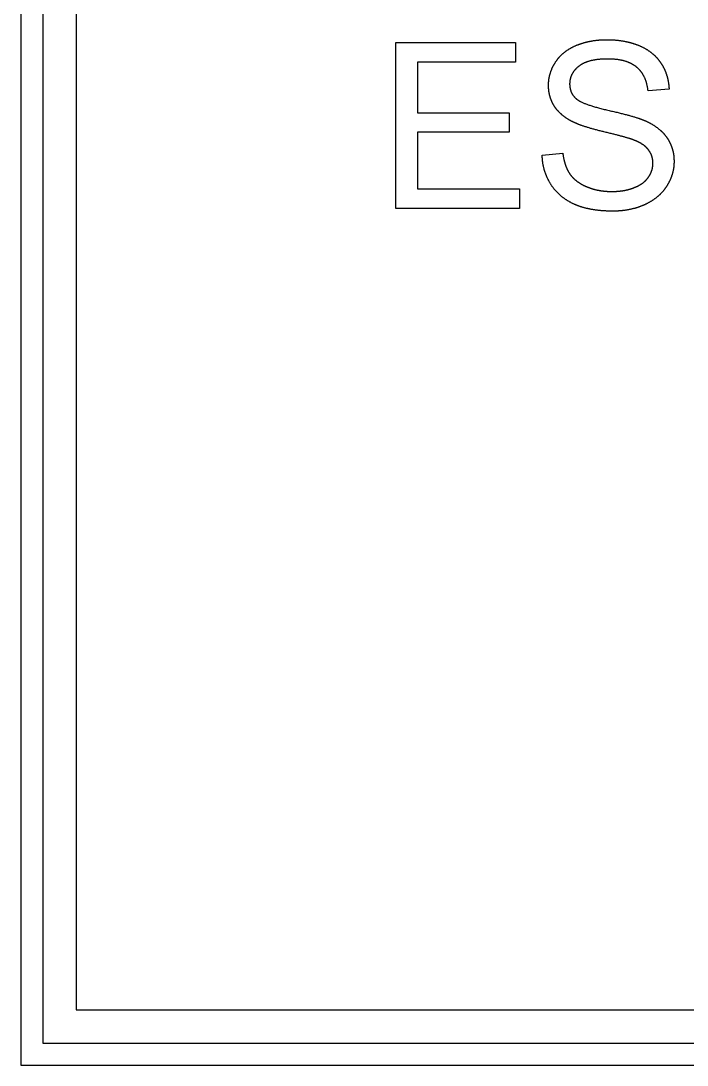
# Model space of a CAD drawing. Extents: x -115 to 95, y -60 to 60.
# Drawn here: x -96 to -83.94, y -17 to 1.89 of the extents above; entities that cross this region are included whole.
import ezdxf

# ---------------------------------------------------------------- set-up
doc = ezdxf.new("R2010")
doc.units = 0
doc.layers.add('ENGRAVE', color=5, linetype='Continuous')

msp = doc.modelspace()

# ---------------------------------------------------------------- linework, layer by layer
at = {"layer": 'ENGRAVE', "color": 5}
for points in [[(-30, 17), (-96, 17), (-96, -17), (-30, -17), (-30, 17)], [(-30.4, 16.6), (-95.6, 16.6), (-95.6, -16.6), (-30.4, -16.6), (-30.4, 16.6)]]:
    msp.add_lwpolyline(points, close=True, dxfattribs=at)
for points in [[(-95, 16), (-95, -16)], [(-85.941, 1.449), (-85.934, 1.452), (-85.926, 1.455), (-85.919, 1.458), (-85.912, 1.46), (-85.904, 1.463), (-85.897, 1.466), (-85.89, 1.469), (-85.882, 1.471), (-85.875, 1.474), (-85.867, 1.477), (-85.86, 1.479), (-85.852, 1.482), (-85.845, 1.484), (-85.837, 1.487), (-85.829, 1.489), (-85.822, 1.491), (-85.814, 1.494), (-85.806, 1.496), (-85.799, 1.498), (-85.791, 1.5), (-85.783, 1.502), (-85.775, 1.504), (-85.768, 1.506), (-85.76, 1.508), (-85.752, 1.51), (-85.744, 1.512), (-85.736, 1.514), (-85.728, 1.516), (-85.721, 1.517), (-85.713, 1.519), (-85.705, 1.521), (-85.696, 1.522), (-85.688, 1.524), (-85.678, 1.526), (-85.669, 1.527), (-85.66, 1.529), (-85.651, 1.531), (-85.641, 1.532), (-85.632, 1.534), (-85.623, 1.535), (-85.614, 1.536), (-85.604, 1.538), (-85.595, 1.539), (-85.585, 1.54), (-85.576, 1.541), (-85.566, 1.542), (-85.557, 1.543), (-85.547, 1.544), (-85.538, 1.545), (-85.528, 1.546), (-85.519, 1.546), (-85.509, 1.547), (-85.499, 1.548), (-85.489, 1.548), (-85.48, 1.549), (-85.47, 1.549), (-85.46, 1.55), (-85.45, 1.55), (-85.44, 1.55), (-85.43, 1.551), (-85.421, 1.551), (-85.411, 1.551), (-85.401, 1.551), (-85.391, 1.551)], [(-85.391, 1.551), (-85.379, 1.551), (-85.368, 1.551), (-85.357, 1.551), (-85.345, 1.551), (-85.334, 1.55), (-85.323, 1.55), (-85.312, 1.55), (-85.301, 1.549), (-85.29, 1.549), (-85.279, 1.548), (-85.268, 1.547), (-85.257, 1.547), (-85.246, 1.546), (-85.235, 1.545), (-85.225, 1.544), (-85.214, 1.543), (-85.203, 1.542), (-85.193, 1.541), (-85.182, 1.54), (-85.172, 1.538), (-85.161, 1.537), (-85.151, 1.536), (-85.14, 1.534), (-85.13, 1.533), (-85.12, 1.531), (-85.11, 1.53), (-85.1, 1.528), (-85.089, 1.526), (-85.079, 1.524), (-85.069, 1.522), (-85.059, 1.521), (-85.049, 1.519), (-85.041, 1.517), (-85.032, 1.515), (-85.025, 1.513), (-85.017, 1.512), (-85.009, 1.51), (-85.001, 1.508), (-84.993, 1.506), (-84.985, 1.504), (-84.977, 1.502), (-84.969, 1.5), (-84.961, 1.498), (-84.953, 1.495), (-84.945, 1.493), (-84.938, 1.491), (-84.93, 1.489), (-84.922, 1.486), (-84.915, 1.484), (-84.907, 1.481), (-84.899, 1.479), (-84.892, 1.476), (-84.884, 1.474), (-84.877, 1.471), (-84.869, 1.469), (-84.862, 1.466), (-84.854, 1.463), (-84.847, 1.46), (-84.84, 1.458), (-84.832, 1.455), (-84.825, 1.452), (-84.818, 1.449), (-84.81, 1.446), (-84.803, 1.443)], [(-89.213, -1.5), (-89.213, 1.5)], [(-89.213, 1.5), (-87.044, 1.5)], [(-87.044, 1.5), (-87.044, 1.146)], [(-86.318, 1.148), (-86.314, 1.154), (-86.31, 1.16), (-86.306, 1.165), (-86.302, 1.171), (-86.298, 1.177), (-86.294, 1.182), (-86.29, 1.188), (-86.286, 1.193), (-86.281, 1.199), (-86.277, 1.204), (-86.273, 1.21), (-86.269, 1.215), (-86.264, 1.22), (-86.26, 1.225), (-86.255, 1.231), (-86.251, 1.236), (-86.246, 1.241), (-86.241, 1.246), (-86.237, 1.251), (-86.232, 1.256), (-86.227, 1.261), (-86.222, 1.266), (-86.217, 1.271), (-86.212, 1.276), (-86.207, 1.281), (-86.202, 1.285), (-86.197, 1.29), (-86.192, 1.295), (-86.187, 1.299), (-86.181, 1.304), (-86.176, 1.308), (-86.17, 1.313), (-86.165, 1.318), (-86.158, 1.323), (-86.152, 1.328), (-86.145, 1.333), (-86.139, 1.338), (-86.132, 1.343), (-86.126, 1.347), (-86.119, 1.352), (-86.113, 1.357), (-86.106, 1.361), (-86.099, 1.366), (-86.092, 1.37), (-86.085, 1.375), (-86.078, 1.379), (-86.071, 1.383), (-86.064, 1.388), (-86.057, 1.392), (-86.05, 1.396), (-86.042, 1.4), (-86.035, 1.404), (-86.027, 1.408), (-86.02, 1.412), (-86.012, 1.416), (-86.005, 1.42), (-85.997, 1.424), (-85.989, 1.428), (-85.981, 1.431), (-85.973, 1.435), (-85.965, 1.438), (-85.957, 1.442), (-85.949, 1.445), (-85.941, 1.449)], [(-84.803, 1.443), (-84.795, 1.439), (-84.787, 1.436), (-84.778, 1.432), (-84.77, 1.428), (-84.762, 1.425), (-84.754, 1.421), (-84.746, 1.417), (-84.738, 1.413), (-84.73, 1.409), (-84.722, 1.405), (-84.715, 1.401), (-84.707, 1.397), (-84.699, 1.393), (-84.692, 1.388), (-84.684, 1.384), (-84.677, 1.38), (-84.67, 1.375), (-84.662, 1.371), (-84.655, 1.366), (-84.648, 1.362), (-84.641, 1.357), (-84.634, 1.352), (-84.627, 1.348), (-84.62, 1.343), (-84.613, 1.338), (-84.606, 1.333), (-84.6, 1.328), (-84.593, 1.323), (-84.586, 1.318), (-84.58, 1.313), (-84.573, 1.308), (-84.567, 1.302), (-84.561, 1.298), (-84.555, 1.293), (-84.55, 1.288), (-84.544, 1.283), (-84.539, 1.278), (-84.534, 1.273), (-84.528, 1.268), (-84.523, 1.263), (-84.518, 1.258), (-84.512, 1.253), (-84.507, 1.248), (-84.502, 1.242), (-84.497, 1.237), (-84.492, 1.232), (-84.487, 1.226), (-84.482, 1.221), (-84.477, 1.215), (-84.472, 1.21), (-84.468, 1.204), (-84.463, 1.199), (-84.458, 1.193), (-84.454, 1.187), (-84.449, 1.181), (-84.444, 1.176), (-84.44, 1.17), (-84.436, 1.164), (-84.431, 1.158), (-84.427, 1.152), (-84.423, 1.146), (-84.419, 1.14), (-84.414, 1.134), (-84.41, 1.128)], [(-87.044, 1.146), (-88.816, 1.146)], [(-88.816, 1.146), (-88.816, 0.227)], [(-86.446, 0.724), (-86.446, 0.731), (-86.446, 0.738), (-86.446, 0.745), (-86.446, 0.752), (-86.446, 0.759), (-86.445, 0.766), (-86.445, 0.773), (-86.445, 0.78), (-86.444, 0.787), (-86.443, 0.793), (-86.443, 0.8), (-86.442, 0.807), (-86.441, 0.814), (-86.44, 0.821), (-86.44, 0.827), (-86.439, 0.834), (-86.438, 0.841), (-86.437, 0.848), (-86.435, 0.854), (-86.434, 0.861), (-86.433, 0.868), (-86.432, 0.874), (-86.43, 0.881), (-86.429, 0.888), (-86.427, 0.894), (-86.426, 0.901), (-86.424, 0.908), (-86.423, 0.914), (-86.421, 0.921), (-86.419, 0.927), (-86.417, 0.934), (-86.415, 0.94), (-86.413, 0.947), (-86.411, 0.954), (-86.409, 0.96), (-86.407, 0.967), (-86.404, 0.974), (-86.402, 0.98), (-86.4, 0.987), (-86.397, 0.994), (-86.395, 1), (-86.392, 1.007), (-86.389, 1.013), (-86.386, 1.02), (-86.384, 1.027), (-86.381, 1.033), (-86.378, 1.04), (-86.375, 1.046), (-86.372, 1.053), (-86.369, 1.059), (-86.365, 1.066), (-86.362, 1.072), (-86.359, 1.078), (-86.355, 1.085), (-86.352, 1.091), (-86.348, 1.098), (-86.345, 1.104), (-86.341, 1.11), (-86.337, 1.117), (-86.333, 1.123), (-86.33, 1.129), (-86.326, 1.135), (-86.322, 1.142), (-86.318, 1.148)], [(-85.374, 1.201), (-85.388, 1.201), (-85.402, 1.201), (-85.416, 1.201), (-85.43, 1.2), (-85.443, 1.2), (-85.456, 1.199), (-85.47, 1.199), (-85.483, 1.198), (-85.495, 1.197), (-85.508, 1.196), (-85.521, 1.195), (-85.533, 1.194), (-85.545, 1.193), (-85.558, 1.191), (-85.57, 1.19), (-85.581, 1.188), (-85.593, 1.186), (-85.605, 1.185), (-85.616, 1.183), (-85.627, 1.181), (-85.638, 1.179), (-85.649, 1.176), (-85.66, 1.174), (-85.671, 1.172), (-85.681, 1.169), (-85.691, 1.167), (-85.701, 1.164), (-85.712, 1.161), (-85.722, 1.158), (-85.732, 1.155), (-85.742, 1.151), (-85.75, 1.149), (-85.757, 1.146), (-85.762, 1.144), (-85.767, 1.142), (-85.772, 1.141), (-85.777, 1.139), (-85.782, 1.136), (-85.787, 1.134), (-85.793, 1.132), (-85.798, 1.13), (-85.803, 1.127), (-85.808, 1.125), (-85.813, 1.123), (-85.818, 1.12), (-85.822, 1.118), (-85.827, 1.115), (-85.832, 1.113), (-85.837, 1.11), (-85.841, 1.108), (-85.846, 1.105), (-85.85, 1.103), (-85.855, 1.1), (-85.859, 1.097), (-85.863, 1.095), (-85.868, 1.092), (-85.872, 1.089), (-85.876, 1.086), (-85.88, 1.083), (-85.884, 1.08), (-85.888, 1.077), (-85.892, 1.074), (-85.896, 1.071), (-85.9, 1.068)], [(-84.852, 1.056), (-84.857, 1.059), (-84.861, 1.063), (-84.866, 1.067), (-84.87, 1.07), (-84.875, 1.073), (-84.879, 1.077), (-84.884, 1.08), (-84.889, 1.083), (-84.894, 1.087), (-84.899, 1.09), (-84.904, 1.093), (-84.909, 1.096), (-84.914, 1.099), (-84.919, 1.102), (-84.924, 1.105), (-84.929, 1.108), (-84.934, 1.111), (-84.94, 1.114), (-84.945, 1.116), (-84.95, 1.119), (-84.956, 1.122), (-84.961, 1.124), (-84.967, 1.127), (-84.972, 1.13), (-84.978, 1.132), (-84.984, 1.135), (-84.99, 1.137), (-84.995, 1.139), (-85.001, 1.142), (-85.006, 1.144), (-85.012, 1.146), (-85.019, 1.148), (-85.027, 1.151), (-85.037, 1.155), (-85.047, 1.158), (-85.057, 1.161), (-85.067, 1.164), (-85.077, 1.167), (-85.086, 1.169), (-85.096, 1.172), (-85.106, 1.174), (-85.117, 1.176), (-85.127, 1.179), (-85.138, 1.181), (-85.148, 1.183), (-85.159, 1.185), (-85.17, 1.186), (-85.181, 1.188), (-85.192, 1.19), (-85.204, 1.191), (-85.215, 1.193), (-85.227, 1.194), (-85.238, 1.195), (-85.25, 1.196), (-85.262, 1.197), (-85.274, 1.198), (-85.286, 1.199), (-85.298, 1.199), (-85.311, 1.2), (-85.323, 1.2), (-85.336, 1.201), (-85.348, 1.201), (-85.361, 1.201), (-85.374, 1.201)], [(-85.9, 1.068), (-85.905, 1.064), (-85.911, 1.059), (-85.916, 1.055), (-85.921, 1.051), (-85.926, 1.046), (-85.931, 1.042), (-85.936, 1.037), (-85.941, 1.033), (-85.945, 1.028), (-85.95, 1.023), (-85.954, 1.019), (-85.959, 1.014), (-85.963, 1.009), (-85.967, 1.005), (-85.971, 1), (-85.975, 0.995), (-85.979, 0.99), (-85.983, 0.985), (-85.987, 0.98), (-85.991, 0.975), (-85.994, 0.97), (-85.998, 0.966), (-86.001, 0.96), (-86.004, 0.955), (-86.008, 0.95), (-86.011, 0.945), (-86.014, 0.94), (-86.017, 0.935), (-86.02, 0.93), (-86.022, 0.924), (-86.025, 0.919), (-86.028, 0.914), (-86.03, 0.909), (-86.032, 0.904), (-86.034, 0.9), (-86.036, 0.895), (-86.038, 0.89), (-86.04, 0.885), (-86.042, 0.88), (-86.043, 0.876), (-86.045, 0.871), (-86.047, 0.866), (-86.048, 0.861), (-86.05, 0.856), (-86.051, 0.851), (-86.052, 0.846), (-86.054, 0.841), (-86.055, 0.836), (-86.056, 0.83), (-86.057, 0.825), (-86.058, 0.82), (-86.059, 0.815), (-86.059, 0.81), (-86.06, 0.805), (-86.061, 0.799), (-86.062, 0.794), (-86.062, 0.789), (-86.063, 0.783), (-86.063, 0.778), (-86.063, 0.773), (-86.063, 0.767), (-86.064, 0.762), (-86.064, 0.756), (-86.064, 0.751)], [(-84.644, 0.626), (-84.645, 0.636), (-84.646, 0.646), (-84.647, 0.655), (-84.649, 0.665), (-84.65, 0.674), (-84.652, 0.684), (-84.653, 0.693), (-84.655, 0.702), (-84.657, 0.712), (-84.659, 0.721), (-84.661, 0.73), (-84.663, 0.738), (-84.665, 0.747), (-84.667, 0.756), (-84.67, 0.765), (-84.672, 0.773), (-84.674, 0.782), (-84.677, 0.79), (-84.68, 0.798), (-84.683, 0.807), (-84.685, 0.815), (-84.688, 0.823), (-84.691, 0.831), (-84.695, 0.839), (-84.698, 0.846), (-84.701, 0.854), (-84.705, 0.862), (-84.708, 0.869), (-84.712, 0.877), (-84.716, 0.885), (-84.719, 0.892), (-84.723, 0.899), (-84.726, 0.905), (-84.73, 0.911), (-84.733, 0.916), (-84.736, 0.922), (-84.739, 0.927), (-84.743, 0.932), (-84.746, 0.938), (-84.75, 0.943), (-84.753, 0.949), (-84.757, 0.954), (-84.761, 0.959), (-84.765, 0.964), (-84.768, 0.969), (-84.772, 0.974), (-84.776, 0.979), (-84.78, 0.984), (-84.784, 0.989), (-84.789, 0.994), (-84.793, 0.999), (-84.797, 1.004), (-84.801, 1.008), (-84.806, 1.013), (-84.81, 1.017), (-84.814, 1.022), (-84.819, 1.026), (-84.824, 1.031), (-84.828, 1.035), (-84.833, 1.039), (-84.838, 1.044), (-84.843, 1.048), (-84.847, 1.052), (-84.852, 1.056)], [(-84.41, 1.128), (-84.406, 1.121), (-84.402, 1.115), (-84.398, 1.108), (-84.394, 1.102), (-84.39, 1.096), (-84.386, 1.089), (-84.383, 1.083), (-84.379, 1.076), (-84.375, 1.069), (-84.372, 1.063), (-84.368, 1.056), (-84.365, 1.05), (-84.361, 1.043), (-84.358, 1.036), (-84.354, 1.03), (-84.351, 1.023), (-84.348, 1.016), (-84.345, 1.009), (-84.342, 1.003), (-84.339, 0.996), (-84.336, 0.989), (-84.333, 0.982), (-84.33, 0.975), (-84.327, 0.968), (-84.324, 0.961), (-84.322, 0.954), (-84.319, 0.947), (-84.317, 0.94), (-84.314, 0.933), (-84.312, 0.926), (-84.309, 0.919), (-84.307, 0.912), (-84.305, 0.904), (-84.302, 0.897), (-84.3, 0.889), (-84.298, 0.881), (-84.296, 0.873), (-84.294, 0.866), (-84.292, 0.858), (-84.29, 0.85), (-84.288, 0.842), (-84.286, 0.835), (-84.284, 0.827), (-84.283, 0.819), (-84.281, 0.811), (-84.279, 0.803), (-84.278, 0.795), (-84.277, 0.787), (-84.275, 0.779), (-84.274, 0.771), (-84.273, 0.763), (-84.272, 0.755), (-84.271, 0.746), (-84.27, 0.738), (-84.269, 0.73), (-84.268, 0.722), (-84.267, 0.714), (-84.266, 0.705), (-84.265, 0.697), (-84.265, 0.689), (-84.264, 0.68), (-84.264, 0.672), (-84.263, 0.663), (-84.263, 0.655)], [(-86.342, 0.35), (-86.345, 0.355), (-86.348, 0.36), (-86.351, 0.365), (-86.354, 0.371), (-86.357, 0.376), (-86.36, 0.381), (-86.363, 0.386), (-86.366, 0.392), (-86.369, 0.397), (-86.372, 0.402), (-86.374, 0.407), (-86.377, 0.413), (-86.379, 0.418), (-86.382, 0.423), (-86.384, 0.429), (-86.387, 0.434), (-86.389, 0.44), (-86.392, 0.445), (-86.394, 0.451), (-86.396, 0.456), (-86.398, 0.462), (-86.4, 0.467), (-86.403, 0.473), (-86.405, 0.478), (-86.407, 0.484), (-86.409, 0.489), (-86.41, 0.495), (-86.412, 0.501), (-86.414, 0.506), (-86.416, 0.512), (-86.418, 0.517), (-86.419, 0.523), (-86.421, 0.529), (-86.422, 0.535), (-86.424, 0.541), (-86.426, 0.547), (-86.427, 0.553), (-86.428, 0.559), (-86.43, 0.566), (-86.431, 0.572), (-86.432, 0.578), (-86.434, 0.584), (-86.435, 0.59), (-86.436, 0.596), (-86.437, 0.603), (-86.438, 0.609), (-86.439, 0.615), (-86.44, 0.621), (-86.44, 0.628), (-86.441, 0.634), (-86.442, 0.64), (-86.443, 0.647), (-86.443, 0.653), (-86.444, 0.659), (-86.444, 0.666), (-86.445, 0.672), (-86.445, 0.679), (-86.446, 0.685), (-86.446, 0.692), (-86.446, 0.698), (-86.446, 0.705), (-86.446, 0.711), (-86.446, 0.718), (-86.446, 0.724)], [(-86.064, 0.751), (-86.064, 0.746), (-86.064, 0.741), (-86.063, 0.736), (-86.063, 0.731), (-86.063, 0.726), (-86.063, 0.721), (-86.062, 0.716), (-86.062, 0.711), (-86.061, 0.706), (-86.061, 0.701), (-86.06, 0.696), (-86.06, 0.691), (-86.059, 0.687), (-86.058, 0.682), (-86.057, 0.677), (-86.056, 0.673), (-86.055, 0.668), (-86.054, 0.663), (-86.053, 0.659), (-86.052, 0.654), (-86.051, 0.65), (-86.05, 0.645), (-86.048, 0.641), (-86.047, 0.636), (-86.045, 0.632), (-86.044, 0.627), (-86.042, 0.623), (-86.041, 0.619), (-86.039, 0.614), (-86.037, 0.61), (-86.036, 0.606), (-86.034, 0.602), (-86.032, 0.597), (-86.03, 0.593), (-86.028, 0.589), (-86.026, 0.585), (-86.024, 0.582), (-86.022, 0.578), (-86.02, 0.574), (-86.017, 0.57), (-86.015, 0.566), (-86.013, 0.562), (-86.01, 0.558), (-86.008, 0.555), (-86.005, 0.551), (-86.003, 0.547), (-86, 0.543), (-85.997, 0.54), (-85.995, 0.536), (-85.992, 0.533), (-85.989, 0.529), (-85.986, 0.525), (-85.983, 0.522), (-85.98, 0.518), (-85.977, 0.515), (-85.974, 0.512), (-85.971, 0.508), (-85.968, 0.505), (-85.964, 0.501), (-85.961, 0.498), (-85.958, 0.495), (-85.954, 0.491), (-85.951, 0.488), (-85.947, 0.485)], [(-84.263, 0.655), (-84.644, 0.626)], [(-85.947, 0.485), (-85.945, 0.483), (-85.944, 0.482), (-85.942, 0.48), (-85.94, 0.479), (-85.938, 0.477), (-85.936, 0.476), (-85.934, 0.474), (-85.932, 0.473), (-85.93, 0.471), (-85.928, 0.469), (-85.926, 0.468), (-85.924, 0.466), (-85.922, 0.465), (-85.919, 0.463), (-85.917, 0.462), (-85.915, 0.46), (-85.912, 0.458), (-85.91, 0.457), (-85.907, 0.455), (-85.905, 0.454), (-85.902, 0.452), (-85.9, 0.451), (-85.897, 0.449), (-85.894, 0.447), (-85.891, 0.446), (-85.888, 0.444), (-85.886, 0.442), (-85.883, 0.441), (-85.882, 0.44), (-85.88, 0.439), (-85.877, 0.438), (-85.872, 0.435), (-85.864, 0.431), (-85.853, 0.426), (-85.842, 0.42), (-85.83, 0.415), (-85.818, 0.409), (-85.806, 0.404), (-85.794, 0.399), (-85.781, 0.394), (-85.768, 0.389), (-85.755, 0.384), (-85.74, 0.379), (-85.726, 0.374), (-85.711, 0.369), (-85.696, 0.364), (-85.68, 0.359), (-85.664, 0.353), (-85.648, 0.348), (-85.631, 0.343), (-85.613, 0.338), (-85.595, 0.333), (-85.577, 0.328), (-85.559, 0.322), (-85.54, 0.317), (-85.52, 0.312), (-85.5, 0.307), (-85.48, 0.302), (-85.459, 0.296), (-85.438, 0.291), (-85.417, 0.286), (-85.394, 0.281), (-85.372, 0.275), (-85.35, 0.27)], [(-88.816, 0.227), (-87.157, 0.227)], [(-87.157, 0.227), (-87.157, -0.125)], [(-86.021, 0.072), (-86.028, 0.076), (-86.035, 0.079), (-86.043, 0.083), (-86.05, 0.087), (-86.057, 0.091), (-86.064, 0.095), (-86.071, 0.1), (-86.078, 0.104), (-86.085, 0.108), (-86.092, 0.112), (-86.098, 0.116), (-86.105, 0.12), (-86.112, 0.125), (-86.118, 0.129), (-86.125, 0.133), (-86.131, 0.138), (-86.137, 0.142), (-86.144, 0.147), (-86.15, 0.151), (-86.156, 0.156), (-86.162, 0.16), (-86.168, 0.165), (-86.174, 0.169), (-86.18, 0.174), (-86.186, 0.179), (-86.192, 0.183), (-86.197, 0.188), (-86.203, 0.193), (-86.209, 0.198), (-86.214, 0.203), (-86.22, 0.207), (-86.225, 0.212), (-86.23, 0.216), (-86.234, 0.22), (-86.238, 0.224), (-86.242, 0.228), (-86.246, 0.232), (-86.25, 0.236), (-86.254, 0.24), (-86.258, 0.245), (-86.262, 0.249), (-86.266, 0.253), (-86.27, 0.257), (-86.274, 0.261), (-86.278, 0.265), (-86.282, 0.27), (-86.285, 0.274), (-86.289, 0.278), (-86.293, 0.283), (-86.296, 0.287), (-86.3, 0.291), (-86.303, 0.296), (-86.307, 0.3), (-86.31, 0.305), (-86.314, 0.309), (-86.317, 0.313), (-86.32, 0.318), (-86.323, 0.322), (-86.327, 0.327), (-86.33, 0.332), (-86.333, 0.336), (-86.336, 0.341), (-86.339, 0.345), (-86.342, 0.35)], [(-85.35, 0.27), (-85.328, 0.265), (-85.307, 0.26), (-85.286, 0.256), (-85.265, 0.251), (-85.245, 0.246), (-85.225, 0.242), (-85.205, 0.237), (-85.186, 0.232), (-85.167, 0.228), (-85.148, 0.223), (-85.13, 0.218), (-85.111, 0.214), (-85.093, 0.209), (-85.076, 0.205), (-85.059, 0.2), (-85.042, 0.196), (-85.025, 0.192), (-85.009, 0.187), (-84.993, 0.183), (-84.977, 0.178), (-84.961, 0.174), (-84.946, 0.17), (-84.931, 0.166), (-84.917, 0.161), (-84.903, 0.157), (-84.889, 0.153), (-84.876, 0.149), (-84.862, 0.145), (-84.848, 0.14), (-84.834, 0.136), (-84.822, 0.132), (-84.812, 0.129), (-84.805, 0.126), (-84.8, 0.125), (-84.796, 0.123), (-84.793, 0.122), (-84.789, 0.121), (-84.785, 0.119), (-84.78, 0.118), (-84.775, 0.116), (-84.771, 0.114), (-84.767, 0.113), (-84.762, 0.111), (-84.758, 0.11), (-84.754, 0.108), (-84.75, 0.107), (-84.746, 0.105), (-84.742, 0.104), (-84.738, 0.102), (-84.734, 0.101), (-84.73, 0.099), (-84.726, 0.098), (-84.723, 0.096), (-84.719, 0.095), (-84.715, 0.093), (-84.712, 0.092), (-84.708, 0.09), (-84.705, 0.089), (-84.701, 0.087), (-84.698, 0.086), (-84.694, 0.084), (-84.691, 0.083), (-84.688, 0.081), (-84.685, 0.08)], [(-85.442, -0.117), (-85.459, -0.112), (-85.477, -0.108), (-85.494, -0.104), (-85.512, -0.099), (-85.528, -0.095), (-85.545, -0.091), (-85.561, -0.086), (-85.578, -0.082), (-85.594, -0.078), (-85.609, -0.074), (-85.625, -0.07), (-85.64, -0.065), (-85.655, -0.061), (-85.67, -0.057), (-85.684, -0.053), (-85.699, -0.049), (-85.713, -0.044), (-85.727, -0.04), (-85.74, -0.036), (-85.754, -0.032), (-85.767, -0.028), (-85.78, -0.024), (-85.793, -0.02), (-85.805, -0.016), (-85.817, -0.012), (-85.829, -0.008), (-85.84, -0.004), (-85.852, 0.001), (-85.865, 0.005), (-85.876, 0.009), (-85.887, 0.013), (-85.896, 0.017), (-85.903, 0.019), (-85.907, 0.021), (-85.911, 0.022), (-85.914, 0.024), (-85.918, 0.025), (-85.923, 0.027), (-85.927, 0.029), (-85.932, 0.031), (-85.936, 0.032), (-85.94, 0.034), (-85.944, 0.036), (-85.948, 0.038), (-85.952, 0.039), (-85.956, 0.041), (-85.96, 0.043), (-85.964, 0.044), (-85.968, 0.046), (-85.972, 0.048), (-85.976, 0.05), (-85.979, 0.051), (-85.983, 0.053), (-85.987, 0.055), (-85.99, 0.056), (-85.994, 0.058), (-85.998, 0.06), (-86.001, 0.061), (-86.004, 0.063), (-86.008, 0.065), (-86.011, 0.067), (-86.014, 0.068), (-86.018, 0.07), (-86.021, 0.072)], [(-84.685, 0.08), (-84.675, 0.076), (-84.666, 0.071), (-84.657, 0.067), (-84.648, 0.063), (-84.64, 0.058), (-84.631, 0.054), (-84.622, 0.049), (-84.614, 0.045), (-84.605, 0.04), (-84.597, 0.035), (-84.588, 0.031), (-84.58, 0.026), (-84.572, 0.021), (-84.564, 0.016), (-84.556, 0.012), (-84.548, 0.007), (-84.54, 0.002), (-84.532, -0.003), (-84.525, -0.008), (-84.517, -0.013), (-84.51, -0.018), (-84.502, -0.023), (-84.495, -0.029), (-84.488, -0.034), (-84.481, -0.039), (-84.474, -0.044), (-84.467, -0.049), (-84.46, -0.055), (-84.453, -0.061), (-84.446, -0.066), (-84.439, -0.072), (-84.433, -0.077), (-84.428, -0.081), (-84.423, -0.086), (-84.418, -0.09), (-84.413, -0.094), (-84.409, -0.099), (-84.404, -0.103), (-84.399, -0.107), (-84.394, -0.112), (-84.39, -0.117), (-84.385, -0.121), (-84.381, -0.126), (-84.376, -0.13), (-84.372, -0.135), (-84.367, -0.139), (-84.363, -0.144), (-84.359, -0.149), (-84.355, -0.154), (-84.351, -0.158), (-84.346, -0.163), (-84.342, -0.168), (-84.338, -0.173), (-84.334, -0.177), (-84.331, -0.182), (-84.327, -0.187), (-84.323, -0.192), (-84.319, -0.197), (-84.315, -0.202), (-84.312, -0.207), (-84.308, -0.212), (-84.305, -0.217), (-84.301, -0.222), (-84.298, -0.227)], [(-87.157, -0.125), (-88.816, -0.125)], [(-88.816, -0.125), (-88.816, -1.146)], [(-84.908, -0.262), (-84.909, -0.261), (-84.911, -0.261), (-84.913, -0.26), (-84.915, -0.259), (-84.917, -0.258), (-84.919, -0.258), (-84.921, -0.257), (-84.923, -0.256), (-84.925, -0.256), (-84.927, -0.255), (-84.929, -0.254), (-84.931, -0.253), (-84.933, -0.253), (-84.935, -0.252), (-84.938, -0.251), (-84.94, -0.25), (-84.942, -0.249), (-84.944, -0.249), (-84.947, -0.248), (-84.949, -0.247), (-84.951, -0.246), (-84.954, -0.246), (-84.956, -0.245), (-84.959, -0.244), (-84.962, -0.243), (-84.965, -0.242), (-84.967, -0.241), (-84.969, -0.241), (-84.971, -0.24), (-84.972, -0.239), (-84.975, -0.239), (-84.98, -0.237), (-84.987, -0.235), (-84.997, -0.232), (-85.008, -0.229), (-85.019, -0.225), (-85.03, -0.222), (-85.041, -0.219), (-85.052, -0.216), (-85.063, -0.213), (-85.075, -0.209), (-85.087, -0.206), (-85.1, -0.203), (-85.113, -0.199), (-85.126, -0.195), (-85.14, -0.192), (-85.154, -0.188), (-85.168, -0.184), (-85.182, -0.181), (-85.197, -0.177), (-85.213, -0.173), (-85.228, -0.169), (-85.244, -0.165), (-85.261, -0.161), (-85.277, -0.157), (-85.294, -0.152), (-85.311, -0.148), (-85.329, -0.144), (-85.347, -0.139), (-85.365, -0.135), (-85.384, -0.13), (-85.403, -0.126), (-85.422, -0.121), (-85.442, -0.117)], [(-84.637, -0.44), (-84.64, -0.437), (-84.642, -0.435), (-84.644, -0.432), (-84.646, -0.429), (-84.648, -0.427), (-84.65, -0.424), (-84.653, -0.422), (-84.655, -0.419), (-84.657, -0.416), (-84.66, -0.414), (-84.662, -0.411), (-84.664, -0.409), (-84.667, -0.406), (-84.669, -0.404), (-84.672, -0.401), (-84.674, -0.399), (-84.677, -0.396), (-84.68, -0.394), (-84.682, -0.391), (-84.685, -0.389), (-84.688, -0.387), (-84.69, -0.384), (-84.693, -0.382), (-84.696, -0.379), (-84.699, -0.377), (-84.702, -0.374), (-84.705, -0.372), (-84.708, -0.37), (-84.71, -0.368), (-84.713, -0.365), (-84.716, -0.363), (-84.72, -0.36), (-84.724, -0.357), (-84.729, -0.354), (-84.734, -0.35), (-84.739, -0.347), (-84.744, -0.343), (-84.749, -0.34), (-84.755, -0.337), (-84.76, -0.333), (-84.765, -0.33), (-84.77, -0.327), (-84.776, -0.324), (-84.781, -0.321), (-84.787, -0.317), (-84.793, -0.314), (-84.798, -0.311), (-84.804, -0.308), (-84.81, -0.305), (-84.816, -0.302), (-84.822, -0.299), (-84.828, -0.296), (-84.834, -0.293), (-84.841, -0.29), (-84.847, -0.287), (-84.853, -0.284), (-84.86, -0.281), (-84.867, -0.278), (-84.873, -0.276), (-84.88, -0.273), (-84.887, -0.27), (-84.894, -0.267), (-84.901, -0.265), (-84.908, -0.262)], [(-84.298, -0.227), (-84.294, -0.233), (-84.29, -0.238), (-84.287, -0.244), (-84.283, -0.249), (-84.28, -0.255), (-84.276, -0.261), (-84.273, -0.266), (-84.27, -0.272), (-84.266, -0.278), (-84.263, -0.284), (-84.26, -0.289), (-84.257, -0.295), (-84.254, -0.301), (-84.251, -0.307), (-84.248, -0.313), (-84.245, -0.319), (-84.242, -0.325), (-84.239, -0.331), (-84.237, -0.337), (-84.234, -0.343), (-84.232, -0.349), (-84.229, -0.355), (-84.227, -0.361), (-84.224, -0.367), (-84.222, -0.373), (-84.219, -0.379), (-84.217, -0.386), (-84.215, -0.392), (-84.213, -0.398), (-84.211, -0.404), (-84.209, -0.41), (-84.207, -0.417), (-84.205, -0.424), (-84.203, -0.431), (-84.201, -0.438), (-84.199, -0.445), (-84.197, -0.452), (-84.195, -0.459), (-84.194, -0.466), (-84.192, -0.473), (-84.19, -0.48), (-84.189, -0.487), (-84.187, -0.495), (-84.186, -0.502), (-84.185, -0.509), (-84.184, -0.516), (-84.182, -0.524), (-84.181, -0.531), (-84.18, -0.538), (-84.179, -0.546), (-84.179, -0.553), (-84.178, -0.561), (-84.177, -0.568), (-84.176, -0.576), (-84.176, -0.583), (-84.175, -0.591), (-84.175, -0.599), (-84.174, -0.606), (-84.174, -0.614), (-84.173, -0.622), (-84.173, -0.629), (-84.173, -0.637), (-84.173, -0.645), (-84.173, -0.653)], [(-86.561, -0.536), (-86.187, -0.503)], [(-86.397, -1.076), (-86.402, -1.069), (-86.407, -1.062), (-86.411, -1.054), (-86.416, -1.047), (-86.42, -1.04), (-86.425, -1.032), (-86.429, -1.025), (-86.433, -1.017), (-86.437, -1.01), (-86.441, -1.002), (-86.445, -0.995), (-86.449, -0.987), (-86.453, -0.979), (-86.457, -0.972), (-86.461, -0.964), (-86.464, -0.956), (-86.468, -0.948), (-86.471, -0.941), (-86.475, -0.933), (-86.478, -0.925), (-86.482, -0.917), (-86.485, -0.909), (-86.488, -0.901), (-86.491, -0.893), (-86.494, -0.885), (-86.497, -0.877), (-86.5, -0.869), (-86.503, -0.861), (-86.506, -0.853), (-86.509, -0.845), (-86.511, -0.837), (-86.514, -0.829), (-86.516, -0.82), (-86.519, -0.812), (-86.522, -0.803), (-86.524, -0.794), (-86.526, -0.785), (-86.529, -0.776), (-86.531, -0.767), (-86.533, -0.759), (-86.535, -0.75), (-86.537, -0.741), (-86.539, -0.732), (-86.541, -0.723), (-86.542, -0.714), (-86.544, -0.705), (-86.546, -0.696), (-86.547, -0.686), (-86.549, -0.677), (-86.55, -0.668), (-86.551, -0.659), (-86.552, -0.65), (-86.554, -0.64), (-86.555, -0.631), (-86.556, -0.622), (-86.557, -0.612), (-86.557, -0.603), (-86.558, -0.593), (-86.559, -0.584), (-86.559, -0.574), (-86.56, -0.565), (-86.56, -0.555), (-86.561, -0.546), (-86.561, -0.536)], [(-86.187, -0.503), (-86.186, -0.511), (-86.185, -0.519), (-86.184, -0.527), (-86.182, -0.535), (-86.181, -0.543), (-86.18, -0.55), (-86.179, -0.558), (-86.178, -0.565), (-86.176, -0.573), (-86.175, -0.58), (-86.174, -0.588), (-86.172, -0.595), (-86.171, -0.603), (-86.169, -0.61), (-86.168, -0.617), (-86.166, -0.624), (-86.164, -0.631), (-86.163, -0.639), (-86.161, -0.646), (-86.159, -0.653), (-86.157, -0.659), (-86.155, -0.666), (-86.153, -0.673), (-86.151, -0.68), (-86.15, -0.687), (-86.147, -0.693), (-86.145, -0.7), (-86.143, -0.707), (-86.141, -0.713), (-86.139, -0.72), (-86.136, -0.726), (-86.134, -0.732), (-86.132, -0.738), (-86.13, -0.743), (-86.129, -0.747), (-86.127, -0.752), (-86.125, -0.756), (-86.123, -0.761), (-86.121, -0.766), (-86.119, -0.771), (-86.117, -0.775), (-86.115, -0.78), (-86.113, -0.784), (-86.111, -0.789), (-86.109, -0.793), (-86.107, -0.798), (-86.104, -0.802), (-86.102, -0.807), (-86.1, -0.811), (-86.098, -0.816), (-86.096, -0.82), (-86.093, -0.824), (-86.091, -0.829), (-86.089, -0.833), (-86.086, -0.837), (-86.084, -0.841), (-86.081, -0.845), (-86.079, -0.85), (-86.077, -0.854), (-86.074, -0.858), (-86.071, -0.862), (-86.069, -0.866), (-86.066, -0.87), (-86.064, -0.874)], [(-84.556, -0.686), (-84.556, -0.681), (-84.556, -0.676), (-84.556, -0.672), (-84.556, -0.667), (-84.556, -0.663), (-84.556, -0.659), (-84.557, -0.654), (-84.557, -0.65), (-84.557, -0.645), (-84.558, -0.641), (-84.558, -0.637), (-84.559, -0.632), (-84.559, -0.628), (-84.56, -0.624), (-84.56, -0.619), (-84.561, -0.615), (-84.562, -0.611), (-84.562, -0.607), (-84.563, -0.603), (-84.564, -0.598), (-84.565, -0.594), (-84.566, -0.59), (-84.567, -0.586), (-84.568, -0.582), (-84.569, -0.578), (-84.57, -0.574), (-84.571, -0.57), (-84.572, -0.566), (-84.573, -0.562), (-84.575, -0.558), (-84.576, -0.554), (-84.577, -0.55), (-84.579, -0.546), (-84.58, -0.542), (-84.581, -0.539), (-84.583, -0.535), (-84.584, -0.531), (-84.586, -0.528), (-84.587, -0.524), (-84.589, -0.521), (-84.59, -0.517), (-84.592, -0.514), (-84.594, -0.51), (-84.595, -0.507), (-84.597, -0.503), (-84.599, -0.5), (-84.601, -0.496), (-84.603, -0.493), (-84.604, -0.489), (-84.606, -0.486), (-84.608, -0.482), (-84.61, -0.479), (-84.612, -0.476), (-84.615, -0.472), (-84.617, -0.469), (-84.619, -0.466), (-84.621, -0.463), (-84.623, -0.459), (-84.626, -0.456), (-84.628, -0.453), (-84.63, -0.45), (-84.633, -0.446), (-84.635, -0.443), (-84.637, -0.44)], [(-84.642, -0.943), (-84.639, -0.94), (-84.636, -0.936), (-84.633, -0.932), (-84.631, -0.928), (-84.628, -0.924), (-84.626, -0.92), (-84.623, -0.916), (-84.621, -0.913), (-84.619, -0.909), (-84.616, -0.905), (-84.614, -0.901), (-84.612, -0.897), (-84.609, -0.893), (-84.607, -0.889), (-84.605, -0.885), (-84.603, -0.881), (-84.601, -0.877), (-84.599, -0.873), (-84.597, -0.869), (-84.595, -0.865), (-84.593, -0.861), (-84.592, -0.857), (-84.59, -0.853), (-84.588, -0.849), (-84.586, -0.845), (-84.585, -0.841), (-84.583, -0.837), (-84.582, -0.833), (-84.58, -0.829), (-84.579, -0.824), (-84.577, -0.82), (-84.576, -0.816), (-84.575, -0.812), (-84.573, -0.808), (-84.572, -0.804), (-84.571, -0.8), (-84.57, -0.796), (-84.569, -0.792), (-84.568, -0.788), (-84.567, -0.784), (-84.566, -0.78), (-84.565, -0.776), (-84.564, -0.772), (-84.564, -0.768), (-84.563, -0.764), (-84.562, -0.76), (-84.561, -0.756), (-84.561, -0.752), (-84.56, -0.748), (-84.559, -0.744), (-84.559, -0.74), (-84.558, -0.736), (-84.558, -0.732), (-84.558, -0.727), (-84.557, -0.723), (-84.557, -0.719), (-84.557, -0.715), (-84.556, -0.711), (-84.556, -0.707), (-84.556, -0.702), (-84.556, -0.698), (-84.556, -0.694), (-84.556, -0.69), (-84.556, -0.686)], [(-84.173, -0.653), (-84.173, -0.66), (-84.173, -0.667), (-84.173, -0.675), (-84.173, -0.682), (-84.174, -0.689), (-84.174, -0.696), (-84.174, -0.703), (-84.175, -0.711), (-84.175, -0.718), (-84.176, -0.725), (-84.177, -0.732), (-84.177, -0.739), (-84.178, -0.746), (-84.179, -0.753), (-84.18, -0.761), (-84.181, -0.768), (-84.182, -0.775), (-84.183, -0.782), (-84.184, -0.789), (-84.186, -0.796), (-84.187, -0.803), (-84.188, -0.81), (-84.19, -0.817), (-84.191, -0.824), (-84.193, -0.831), (-84.194, -0.838), (-84.196, -0.845), (-84.198, -0.852), (-84.2, -0.858), (-84.201, -0.865), (-84.203, -0.872), (-84.205, -0.879), (-84.207, -0.886), (-84.21, -0.894), (-84.212, -0.901), (-84.214, -0.908), (-84.217, -0.915), (-84.219, -0.923), (-84.222, -0.93), (-84.225, -0.937), (-84.227, -0.944), (-84.23, -0.951), (-84.233, -0.958), (-84.236, -0.966), (-84.239, -0.973), (-84.242, -0.98), (-84.245, -0.987), (-84.249, -0.994), (-84.252, -1.001), (-84.255, -1.008), (-84.259, -1.015), (-84.262, -1.022), (-84.266, -1.029), (-84.27, -1.036), (-84.273, -1.043), (-84.277, -1.05), (-84.281, -1.057), (-84.285, -1.064), (-84.289, -1.071), (-84.293, -1.078), (-84.297, -1.084), (-84.301, -1.091), (-84.306, -1.098), (-84.31, -1.105)], [(-86.064, -0.874), (-86.061, -0.878), (-86.058, -0.882), (-86.056, -0.885), (-86.053, -0.889), (-86.05, -0.893), (-86.047, -0.897), (-86.044, -0.901), (-86.041, -0.904), (-86.038, -0.908), (-86.035, -0.912), (-86.032, -0.916), (-86.029, -0.919), (-86.026, -0.923), (-86.022, -0.927), (-86.019, -0.93), (-86.016, -0.934), (-86.012, -0.937), (-86.009, -0.941), (-86.006, -0.945), (-86.002, -0.948), (-85.999, -0.952), (-85.995, -0.955), (-85.992, -0.959), (-85.988, -0.962), (-85.984, -0.966), (-85.98, -0.969), (-85.977, -0.972), (-85.973, -0.976), (-85.969, -0.979), (-85.966, -0.982), (-85.962, -0.985), (-85.958, -0.989), (-85.953, -0.993), (-85.948, -0.997), (-85.942, -1.001), (-85.937, -1.006), (-85.931, -1.01), (-85.926, -1.014), (-85.92, -1.018), (-85.915, -1.022), (-85.909, -1.026), (-85.903, -1.029), (-85.898, -1.033), (-85.892, -1.037), (-85.886, -1.041), (-85.88, -1.045), (-85.874, -1.049), (-85.868, -1.052), (-85.861, -1.056), (-85.855, -1.06), (-85.849, -1.063), (-85.843, -1.067), (-85.836, -1.07), (-85.83, -1.074), (-85.823, -1.077), (-85.816, -1.081), (-85.81, -1.084), (-85.803, -1.088), (-85.796, -1.091), (-85.789, -1.094), (-85.782, -1.097), (-85.775, -1.101), (-85.768, -1.104), (-85.761, -1.107)], [(-84.899, -1.128), (-84.893, -1.125), (-84.887, -1.123), (-84.881, -1.12), (-84.875, -1.118), (-84.869, -1.115), (-84.864, -1.113), (-84.858, -1.11), (-84.852, -1.108), (-84.846, -1.105), (-84.841, -1.102), (-84.835, -1.099), (-84.83, -1.097), (-84.824, -1.094), (-84.819, -1.091), (-84.814, -1.088), (-84.808, -1.085), (-84.803, -1.083), (-84.798, -1.08), (-84.793, -1.077), (-84.788, -1.074), (-84.783, -1.071), (-84.778, -1.068), (-84.773, -1.065), (-84.768, -1.062), (-84.763, -1.058), (-84.759, -1.055), (-84.754, -1.052), (-84.749, -1.049), (-84.745, -1.045), (-84.74, -1.042), (-84.736, -1.039), (-84.732, -1.036), (-84.728, -1.033), (-84.725, -1.03), (-84.722, -1.028), (-84.718, -1.025), (-84.715, -1.022), (-84.712, -1.02), (-84.709, -1.017), (-84.706, -1.014), (-84.703, -1.012), (-84.7, -1.009), (-84.697, -1.006), (-84.694, -1.003), (-84.691, -1), (-84.688, -0.998), (-84.685, -0.995), (-84.682, -0.992), (-84.68, -0.989), (-84.677, -0.986), (-84.674, -0.983), (-84.671, -0.98), (-84.669, -0.977), (-84.666, -0.974), (-84.663, -0.971), (-84.661, -0.968), (-84.658, -0.965), (-84.656, -0.962), (-84.653, -0.959), (-84.651, -0.956), (-84.649, -0.953), (-84.646, -0.95), (-84.644, -0.947), (-84.642, -0.943)], [(-85.966, -1.432), (-85.974, -1.429), (-85.983, -1.425), (-85.992, -1.421), (-86, -1.417), (-86.009, -1.413), (-86.017, -1.409), (-86.026, -1.404), (-86.034, -1.4), (-86.042, -1.396), (-86.05, -1.391), (-86.058, -1.387), (-86.067, -1.383), (-86.075, -1.378), (-86.083, -1.373), (-86.09, -1.369), (-86.098, -1.364), (-86.106, -1.359), (-86.114, -1.354), (-86.121, -1.349), (-86.129, -1.344), (-86.137, -1.339), (-86.144, -1.334), (-86.152, -1.329), (-86.159, -1.324), (-86.166, -1.319), (-86.173, -1.313), (-86.181, -1.308), (-86.188, -1.302), (-86.195, -1.297), (-86.202, -1.291), (-86.209, -1.285), (-86.216, -1.28), (-86.222, -1.274), (-86.229, -1.269), (-86.235, -1.263), (-86.241, -1.258), (-86.248, -1.252), (-86.254, -1.246), (-86.26, -1.24), (-86.266, -1.234), (-86.272, -1.228), (-86.278, -1.222), (-86.284, -1.216), (-86.29, -1.21), (-86.296, -1.204), (-86.302, -1.198), (-86.308, -1.192), (-86.313, -1.185), (-86.319, -1.179), (-86.325, -1.172), (-86.33, -1.166), (-86.336, -1.159), (-86.341, -1.153), (-86.347, -1.146), (-86.352, -1.139), (-86.357, -1.133), (-86.362, -1.126), (-86.368, -1.119), (-86.373, -1.112), (-86.378, -1.105), (-86.383, -1.098), (-86.388, -1.091), (-86.392, -1.084), (-86.397, -1.076)], [(-85.761, -1.107), (-85.755, -1.11), (-85.749, -1.112), (-85.743, -1.115), (-85.737, -1.117), (-85.731, -1.119), (-85.725, -1.122), (-85.719, -1.124), (-85.713, -1.126), (-85.706, -1.129), (-85.7, -1.131), (-85.694, -1.133), (-85.688, -1.135), (-85.682, -1.137), (-85.675, -1.139), (-85.669, -1.141), (-85.663, -1.143), (-85.657, -1.145), (-85.65, -1.147), (-85.644, -1.149), (-85.638, -1.151), (-85.631, -1.153), (-85.625, -1.154), (-85.618, -1.156), (-85.612, -1.158), (-85.605, -1.159), (-85.599, -1.161), (-85.592, -1.163), (-85.586, -1.164), (-85.579, -1.166), (-85.573, -1.167), (-85.566, -1.169), (-85.559, -1.17), (-85.552, -1.171), (-85.544, -1.173), (-85.536, -1.174), (-85.529, -1.176), (-85.521, -1.177), (-85.513, -1.179), (-85.505, -1.18), (-85.497, -1.181), (-85.489, -1.182), (-85.482, -1.183), (-85.474, -1.184), (-85.466, -1.185), (-85.458, -1.186), (-85.45, -1.187), (-85.442, -1.188), (-85.434, -1.189), (-85.425, -1.19), (-85.417, -1.19), (-85.409, -1.191), (-85.401, -1.192), (-85.393, -1.192), (-85.385, -1.193), (-85.376, -1.193), (-85.368, -1.194), (-85.36, -1.194), (-85.351, -1.194), (-85.343, -1.194), (-85.334, -1.195), (-85.326, -1.195), (-85.317, -1.195), (-85.309, -1.195), (-85.3, -1.195)], [(-85.3, -1.195), (-85.293, -1.195), (-85.285, -1.195), (-85.277, -1.195), (-85.27, -1.195), (-85.262, -1.195), (-85.254, -1.194), (-85.247, -1.194), (-85.239, -1.194), (-85.232, -1.193), (-85.224, -1.193), (-85.217, -1.193), (-85.209, -1.192), (-85.202, -1.192), (-85.194, -1.191), (-85.187, -1.191), (-85.18, -1.19), (-85.173, -1.189), (-85.165, -1.189), (-85.158, -1.188), (-85.151, -1.187), (-85.144, -1.186), (-85.137, -1.185), (-85.129, -1.185), (-85.122, -1.184), (-85.115, -1.183), (-85.109, -1.182), (-85.102, -1.181), (-85.095, -1.18), (-85.087, -1.178), (-85.08, -1.177), (-85.074, -1.176), (-85.067, -1.175), (-85.061, -1.174), (-85.056, -1.173), (-85.05, -1.171), (-85.045, -1.17), (-85.04, -1.169), (-85.034, -1.168), (-85.029, -1.167), (-85.023, -1.166), (-85.018, -1.164), (-85.012, -1.163), (-85.007, -1.162), (-85.002, -1.16), (-84.996, -1.159), (-84.991, -1.157), (-84.986, -1.156), (-84.981, -1.155), (-84.975, -1.153), (-84.97, -1.152), (-84.965, -1.15), (-84.96, -1.148), (-84.955, -1.147), (-84.949, -1.145), (-84.944, -1.144), (-84.939, -1.142), (-84.934, -1.14), (-84.929, -1.139), (-84.924, -1.137), (-84.919, -1.135), (-84.914, -1.133), (-84.909, -1.131), (-84.904, -1.129), (-84.899, -1.128)], [(-84.31, -1.105), (-84.314, -1.111), (-84.318, -1.117), (-84.322, -1.123), (-84.327, -1.129), (-84.331, -1.136), (-84.335, -1.141), (-84.339, -1.147), (-84.344, -1.153), (-84.348, -1.159), (-84.353, -1.165), (-84.357, -1.171), (-84.362, -1.176), (-84.367, -1.182), (-84.371, -1.188), (-84.376, -1.193), (-84.381, -1.199), (-84.386, -1.205), (-84.391, -1.21), (-84.396, -1.215), (-84.401, -1.221), (-84.406, -1.226), (-84.411, -1.232), (-84.416, -1.237), (-84.422, -1.242), (-84.427, -1.247), (-84.432, -1.253), (-84.438, -1.258), (-84.443, -1.263), (-84.449, -1.268), (-84.454, -1.273), (-84.46, -1.278), (-84.465, -1.283), (-84.472, -1.288), (-84.478, -1.294), (-84.485, -1.299), (-84.492, -1.305), (-84.498, -1.31), (-84.505, -1.315), (-84.512, -1.32), (-84.519, -1.326), (-84.526, -1.331), (-84.533, -1.336), (-84.54, -1.341), (-84.547, -1.346), (-84.555, -1.351), (-84.562, -1.356), (-84.569, -1.36), (-84.577, -1.365), (-84.584, -1.37), (-84.592, -1.374), (-84.599, -1.379), (-84.607, -1.384), (-84.615, -1.388), (-84.623, -1.393), (-84.631, -1.397), (-84.639, -1.401), (-84.647, -1.406), (-84.655, -1.41), (-84.663, -1.414), (-84.671, -1.418), (-84.68, -1.422), (-84.688, -1.427), (-84.697, -1.431), (-84.705, -1.435)], [(-88.816, -1.146), (-86.974, -1.146)], [(-86.974, -1.146), (-86.974, -1.5)], [(-86.974, -1.5), (-89.213, -1.5)], [(-85.282, -1.551), (-85.297, -1.551), (-85.311, -1.551), (-85.326, -1.551), (-85.34, -1.551), (-85.354, -1.55), (-85.368, -1.55), (-85.382, -1.549), (-85.396, -1.549), (-85.41, -1.548), (-85.424, -1.547), (-85.438, -1.547), (-85.452, -1.546), (-85.465, -1.545), (-85.479, -1.544), (-85.492, -1.543), (-85.505, -1.541), (-85.519, -1.54), (-85.532, -1.539), (-85.545, -1.537), (-85.558, -1.536), (-85.571, -1.534), (-85.584, -1.533), (-85.596, -1.531), (-85.609, -1.529), (-85.622, -1.527), (-85.634, -1.525), (-85.646, -1.523), (-85.659, -1.521), (-85.672, -1.519), (-85.684, -1.516), (-85.696, -1.514), (-85.707, -1.512), (-85.717, -1.51), (-85.726, -1.508), (-85.734, -1.506), (-85.742, -1.504), (-85.75, -1.502), (-85.759, -1.5), (-85.768, -1.498), (-85.776, -1.496), (-85.785, -1.494), (-85.793, -1.492), (-85.801, -1.489), (-85.81, -1.487), (-85.818, -1.485), (-85.826, -1.482), (-85.834, -1.48), (-85.842, -1.478), (-85.85, -1.475), (-85.858, -1.472), (-85.866, -1.47), (-85.874, -1.467), (-85.882, -1.465), (-85.89, -1.462), (-85.898, -1.459), (-85.905, -1.456), (-85.913, -1.454), (-85.921, -1.451), (-85.928, -1.448), (-85.936, -1.445), (-85.943, -1.442), (-85.951, -1.439), (-85.958, -1.436), (-85.966, -1.432)], [(-84.705, -1.435), (-84.712, -1.438), (-84.72, -1.441), (-84.727, -1.444), (-84.735, -1.448), (-84.743, -1.451), (-84.75, -1.454), (-84.758, -1.457), (-84.766, -1.46), (-84.773, -1.463), (-84.781, -1.466), (-84.789, -1.469), (-84.797, -1.472), (-84.804, -1.475), (-84.812, -1.477), (-84.82, -1.48), (-84.828, -1.483), (-84.836, -1.485), (-84.844, -1.488), (-84.852, -1.49), (-84.86, -1.493), (-84.868, -1.495), (-84.876, -1.497), (-84.884, -1.5), (-84.892, -1.502), (-84.9, -1.504), (-84.908, -1.506), (-84.917, -1.508), (-84.925, -1.51), (-84.933, -1.512), (-84.941, -1.514), (-84.949, -1.516), (-84.958, -1.518), (-84.967, -1.52), (-84.977, -1.522), (-84.987, -1.524), (-84.996, -1.526), (-85.006, -1.528), (-85.016, -1.529), (-85.026, -1.531), (-85.036, -1.532), (-85.045, -1.534), (-85.055, -1.535), (-85.065, -1.537), (-85.075, -1.538), (-85.085, -1.539), (-85.095, -1.541), (-85.105, -1.542), (-85.115, -1.543), (-85.126, -1.544), (-85.136, -1.545), (-85.146, -1.546), (-85.156, -1.546), (-85.166, -1.547), (-85.177, -1.548), (-85.187, -1.549), (-85.198, -1.549), (-85.208, -1.55), (-85.218, -1.55), (-85.229, -1.55), (-85.24, -1.551), (-85.25, -1.551), (-85.261, -1.551), (-85.271, -1.551), (-85.282, -1.551)], [(-95, -16), (-31, -16)]]:
    msp.add_lwpolyline(points, dxfattribs=at)

doc.saveas('drawing.dxf')
